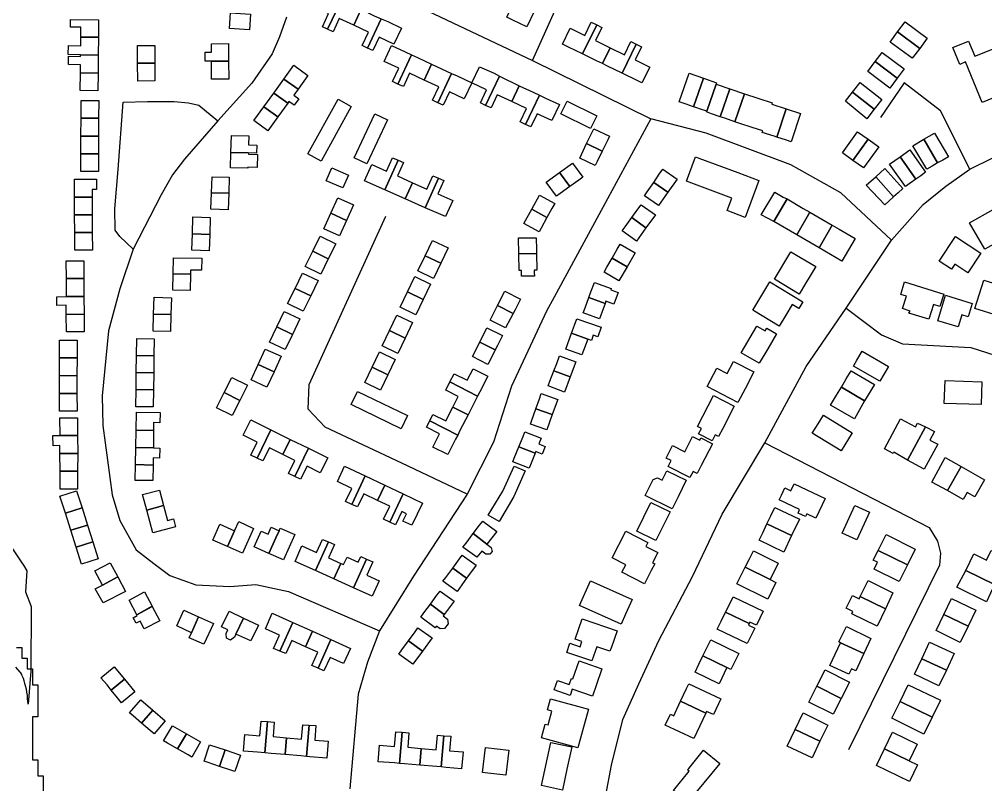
# Model space of a CAD drawing. Header units: metres. Extents: x 553506 to 563855, y 142925 to 150243.
# Drawn here: x 560025.1 to 560386.2, y 148080.7 to 148366.8 of the extents above; entities that cross this region are included whole.
import ezdxf

# ---------------------------------------------------------------- set-up
doc = ezdxf.new("R2010")
doc.units = ezdxf.units.M
for name, color, linetype in [('C-ANCIENT_WOODLAND', 94, 'Continuous'), ('C-BUILDINGS', 8, 'Continuous'), ('C-FLOOD_ZONE_3', 150, 'Continuous'), ('C-ROADS', 33, 'Continuous')]:
    doc.layers.add(name, color=color, linetype=linetype)

msp = doc.modelspace()

# ---------------------------------------------------------------- linework, layer by layer
at = {"layer": 'C-ANCIENT_WOODLAND'}
msp.add_lwpolyline([(560021.8076, 148169.9646), (560026.0044, 148163.5665), (560026.6063, 148162.7167), (560027.9007, 148160.6673), (560027.406, 148152.7696), (560029.5085, 148147.2711), (560029.4293, 148123.0633), (560028.3542, 148110.7716), (560028.3047, 148111.8213), (560028.2058, 148112.921), (560028.1563, 148113.9707), (560027.9585, 148115.2203), (560027.7523, 148116.42), (560027.406, 148117.6196), (560027.2081, 148118.5693), (560026.9526, 148119.5191), (560026.6063, 148120.4188), (560026.2023, 148121.4185), (560026.0044, 148121.8684), (560025.6086, 148122.4682), (560025.353, 148122.7182), (560023.8029, 148124.6176)], dxfattribs=at)
at = {"layer": 'C-BUILDINGS'}
for points in [[(560207.2366, 148367.6198), (560212.5103, 148378.5137), (560214.4764, 148377.5622), (560212.0925, 148372.6351), (560217.5789, 148369.9904), (560214.6957, 148364.0349), (560209.5292, 148366.5116), (560207.2366, 148367.6198)], [(560145.4666, 148374.1185), (560140.3066, 148363.1615), (560138.3346, 148364.0794), (560140.6686, 148369.0383), (560135.1491, 148371.6264), (560137.9751, 148377.6246), (560143.2732, 148375.1854), (560145.4666, 148374.1185)], [(560144.6696, 148367.1708), (560142.3356, 148362.2119), (560140.3066, 148363.1615), (560145.4666, 148374.1185), (560147.4607, 148373.1679), (560152.8827, 148370.5656), (560150.0753, 148364.6459), (560144.6696, 148367.1708)], [(560160.3743, 148367.0595), (560155.2143, 148356.1025), (560153.2419, 148357.0316), (560155.569, 148361.9902), (560150.0753, 148364.6459), (560152.8827, 148370.5656), (560157.7395, 148368.1572), (560160.3743, 148367.0595)], [(560103.6266, 148363.3756), (560104.0312, 148369.2315), (560111.4784, 148368.718), (560111.0734, 148362.8732), (560103.6266, 148363.3756)], [(560159.5773, 148360.1118), (560157.2433, 148355.1529), (560155.2143, 148356.1025), (560160.3743, 148367.0595), (560162.7779, 148365.977), (560167.9154, 148363.5328), (560165.0895, 148357.5346), (560159.5773, 148360.1118)], [(560044.2315, 148363.8837), (560044.2668, 148366.7897), (560054.736, 148366.6597), (560054.6538, 148360.1016), (560048.0729, 148360.1858), (560048.1198, 148363.8379), (560044.2315, 148363.8837)], [(560236.4318, 148360.8399), (560238.83, 148365.7563), (560240.8457, 148364.7841), (560235.5368, 148353.9002), (560230.3549, 148356.4208), (560228.041, 148357.5396), (560230.952, 148363.4959), (560236.4318, 148360.8399)], [(560235.5368, 148353.9002), (560240.8457, 148364.7841), (560242.8122, 148363.8215), (560240.3867, 148358.882), (560245.8815, 148356.193), (560242.969, 148350.2811), (560240.7609, 148351.3697), (560235.5368, 148353.9002)], [(560364.3833, 148359.7253), (560361.5716, 148355.9646), (560353.3195, 148362.1067), (560356.1312, 148365.8674), (560364.3833, 148359.7253)], [(560043.4453, 148357.0365), (560048.0263, 148356.9678), (560048.0729, 148360.1858), (560054.6538, 148360.1016), (560054.574, 148353.4656), (560048.0137, 148353.5616), (560043.3907, 148353.629), (560043.4453, 148357.0365)], [(560361.5716, 148355.9646), (560358.7788, 148352.2713), (560350.5497, 148358.3473), (560353.3195, 148362.1067), (560361.5716, 148355.9646)], [(560382.1817, 148353.0133), (560390.6025, 148356.4706), (560391.2227, 148354.9651), (560410.4728, 148362.8789), (560414.3452, 148353.4948), (560415.2081, 148353.8445), (560418.2331, 148346.5264), (560416.8872, 148345.9724), (560417.394, 148344.7416), (560401.3396, 148338.1409), (560400.2809, 148340.7011), (560394.5111, 148338.3171), (560394.0343, 148339.482), (560384.951, 148335.748), (560378.6971, 148350.8788), (560376.5438, 148349.9879), (560373.9577, 148356.2401), (560379.8452, 148358.6611), (560382.1817, 148353.0133)], [(560075.7156, 148350.4962), (560069.3198, 148350.4749), (560069.3028, 148357.0745), (560075.706, 148357.0849), (560075.7156, 148350.4962)], [(560103.2952, 148351.1334), (560096.899, 148351.1232), (560094.5639, 148351.1283), (560094.5619, 148354.5563), (560096.8687, 148354.5614), (560096.868, 148357.7223), (560103.2922, 148357.7334), (560103.2952, 148351.1334)], [(560171.6923, 148353.6113), (560166.5676, 148342.6442), (560164.5959, 148343.5511), (560166.9086, 148348.5204), (560161.3831, 148351.0749), (560164.1745, 148357.0609), (560169.2461, 148354.7148), (560171.6923, 148353.6113)], [(560251.2271, 148353.5773), (560253.6459, 148358.5055), (560255.6623, 148357.5111), (560250.3381, 148346.6712), (560244.8573, 148349.3606), (560242.969, 148350.2811), (560245.8815, 148356.193), (560251.2271, 148353.5773)], [(560250.3381, 148346.6712), (560255.6623, 148357.5111), (560257.6141, 148356.5703), (560255.209, 148351.6537), (560260.6891, 148348.9865), (560257.778, 148343.0301), (560256.2358, 148343.839), (560250.3381, 148346.6712)], [(560043.4223, 148349.9237), (560043.4649, 148353.0415), (560048.0041, 148352.9715), (560048.0137, 148353.5616), (560054.574, 148353.4656), (560054.5182, 148346.7302), (560047.9509, 148346.826), (560047.996, 148349.8659), (560043.4223, 148349.9237)], [(560170.9299, 148346.6758), (560168.6035, 148341.6949), (560166.5676, 148342.6442), (560171.6923, 148353.6113), (560173.849, 148352.599), (560179.1276, 148350.1147), (560176.322, 148344.1394), (560170.9299, 148346.6758)], [(560355.7363, 148348.2919), (560353.1586, 148344.8724), (560344.9763, 148351.0166), (560347.554, 148354.4361), (560355.7363, 148348.2919)], [(560075.7713, 148343.7754), (560069.3751, 148343.7652), (560069.3198, 148350.4749), (560075.7156, 148350.4962), (560075.7713, 148343.7754)], [(560103.3509, 148344.4126), (560096.9547, 148344.4024), (560096.899, 148351.1232), (560103.2952, 148351.1334), (560103.3509, 148344.4126)], [(560132.9683, 148345.8369), (560129.2905, 148340.7026), (560123.9636, 148344.5099), (560127.6418, 148349.6331), (560132.9683, 148345.8369)], [(560186.6196, 148346.5976), (560181.5085, 148335.642), (560179.5222, 148336.5706), (560181.8625, 148341.552), (560176.322, 148344.1394), (560179.1276, 148350.1147), (560184.7886, 148347.4754), (560186.6196, 148346.5976)], [(560204.5405, 148345.5873), (560199.3519, 148334.6516), (560197.3795, 148335.5806), (560199.7278, 148340.5288), (560194.2219, 148343.1284), (560197.0621, 148349.1159), (560202.4801, 148346.6471), (560204.5405, 148345.5873)], [(560353.1586, 148344.8724), (560350.3399, 148341.1114), (560342.1827, 148347.3455), (560344.9763, 148351.0166), (560353.1586, 148344.8724)], [(560054.5182, 148346.7302), (560054.4178, 148340.0825), (560047.8792, 148340.1569), (560047.9509, 148346.826), (560054.5182, 148346.7302)], [(560185.8569, 148339.6732), (560183.5372, 148334.7036), (560181.5085, 148335.642), (560186.6196, 148346.5976), (560188.6552, 148345.6594), (560194.1741, 148343.0935), (560191.3757, 148337.1073), (560185.8569, 148339.6732)], [(560203.7223, 148338.65), (560201.3739, 148333.7018), (560199.3519, 148334.6516), (560204.5405, 148345.5873), (560211.943, 148342.0229), (560209.1214, 148336.1139), (560203.7223, 148338.65)], [(560274.2802, 148335.0641), (560271.6656, 148335.9619), (560275.3793, 148346.6625), (560280.7925, 148344.7946), (560277.0788, 148334.0941), (560274.2802, 148335.0641)], [(560129.2905, 148340.7026), (560127.6973, 148338.4381), (560129.5708, 148337.0941), (560127.8491, 148334.692), (560125.8471, 148336.121), (560125.4185, 148335.5177), (560120.1706, 148339.2607), (560123.9636, 148344.5099), (560129.2905, 148340.7026)], [(560219.4284, 148338.4945), (560214.2399, 148327.5587), (560212.2674, 148328.4878), (560214.6088, 148333.4358), (560209.1214, 148336.1139), (560211.943, 148342.0229), (560217.0876, 148339.579), (560219.4284, 148338.4945)], [(560278.273, 148333.6861), (560277.0788, 148334.0941), (560280.7925, 148344.7946), (560285.6851, 148343.033), (560285.538, 148342.5943), (560282.0025, 148332.4558), (560279.6006, 148333.2601), (560278.273, 148333.6861)], [(560283.7435, 148331.553), (560281.9061, 148332.1857), (560282.0025, 148332.4558), (560285.538, 148342.5943), (560290.5703, 148340.837), (560286.9887, 148330.3854), (560283.7435, 148331.553)], [(560347.4443, 148336.9029), (560344.5869, 148333.2632), (560336.4968, 148339.5884), (560339.3476, 148343.2168), (560347.4443, 148336.9029)], [(560125.4185, 148335.5177), (560121.6799, 148330.3147), (560116.4239, 148334.0909), (560120.1706, 148339.2607), (560125.4185, 148335.5177)], [(560218.6105, 148331.5461), (560216.2622, 148326.5979), (560214.2399, 148327.5587), (560219.4284, 148338.4945), (560221.7506, 148337.3315), (560226.9563, 148334.9452), (560224.1161, 148328.9576), (560218.6105, 148331.5461)], [(560288.7122, 148329.816), (560286.9887, 148330.3854), (560290.5703, 148340.837), (560296.0324, 148338.9707), (560292.4508, 148328.5191), (560288.7122, 148329.816)], [(560311.6513, 148333.3257), (560308.2136, 148322.745), (560307.188, 148323.1248), (560302.7262, 148324.5214), (560302.9181, 148325.0951), (560298.8935, 148326.3718), (560297.459, 148326.8613), (560295.8214, 148327.3667), (560292.4508, 148328.5191), (560296.0324, 148338.9707), (560301.1032, 148337.326), (560306.4141, 148335.5996), (560306.2419, 148335.0712), (560311.6513, 148333.3257)], [(560344.5869, 148333.2632), (560341.8258, 148329.671), (560333.786, 148336.1759), (560336.4968, 148339.5884), (560344.5869, 148333.2632)], [(560048.1931, 148329.8603), (560048.2296, 148336.5395), (560054.7742, 148336.4986), (560054.744, 148329.8419), (560048.1931, 148329.8603)], [(560137.8398, 148313.812), (560132.8962, 148316.5405), (560144.2213, 148336.9388), (560149.1576, 148334.2212), (560137.8398, 148313.812)], [(560238.5821, 148325.9809), (560227.4075, 148331.4644), (560229.7875, 148336.2912), (560240.9621, 148330.8077), (560238.5821, 148325.9809)], [(560121.6799, 148330.3147), (560117.9535, 148325.1678), (560112.6972, 148328.955), (560116.4239, 148334.0909), (560121.6799, 148330.3147)], [(560154.9842, 148312.8218), (560150.2384, 148315.0334), (560157.9669, 148331.502), (560162.7054, 148329.3013), (560154.9842, 148312.8218)], [(560313.5731, 148321.0313), (560311.757, 148321.6536), (560308.2136, 148322.745), (560311.6513, 148333.3257), (560317.0517, 148331.6467), (560313.5731, 148321.0313)], [(560048.1349, 148323.2028), (560048.1931, 148329.8603), (560054.744, 148329.8419), (560054.6792, 148323.173), (560048.1349, 148323.2028)], [(560245.5864, 148323.0831), (560244.9695, 148321.795), (560242.9335, 148317.5911), (560237.0997, 148320.3919), (560239.7596, 148325.8841), (560245.5864, 148323.0831)], [(560342.3248, 148321.9735), (560336.6283, 148314.1048), (560332.7374, 148316.9216), (560338.342, 148324.8209), (560342.3248, 148321.9735)], [(560372.302, 148315.4636), (560370.1458, 148314.2165), (560368.2645, 148313.1226), (560363.1017, 148321.9656), (560367.1389, 148324.3177), (560372.302, 148315.4636)], [(560048.0981, 148316.5347), (560048.1349, 148323.2028), (560054.6792, 148323.173), (560054.6494, 148316.5052), (560048.0981, 148316.5347)], [(560113.8558, 148319.82), (560113.7752, 148316.8013), (560110.6478, 148316.8819), (560104.1688, 148317.0583), (560104.341, 148323.4189), (560110.8692, 148323.2329), (560110.7773, 148319.9021), (560113.8558, 148319.82)], [(560242.9335, 148317.5911), (560241.0146, 148313.6691), (560240.3194, 148312.2005), (560234.5075, 148314.9686), (560237.0997, 148320.3919), (560242.9335, 148317.5911)], [(560340.5619, 148311.267), (560336.6283, 148314.1048), (560342.3248, 148321.9735), (560346.258, 148319.1468), (560340.5619, 148311.267)], [(560368.2645, 148313.1226), (560366.1764, 148311.9333), (560364.2256, 148310.8261), (560359.0314, 148319.5568), (560363.1017, 148321.9656), (560368.2645, 148313.1226)], [(560048.0794, 148309.9563), (560048.0981, 148316.5347), (560054.6494, 148316.5052), (560054.6303, 148309.9379), (560048.0794, 148309.9563)], [(560114.0852, 148316.2767), (560113.9556, 148311.4645), (560110.4923, 148311.5569), (560110.4848, 148311.1226), (560104.0132, 148311.2881), (560104.1688, 148317.0583), (560110.6478, 148316.8819), (560110.7689, 148316.3625), (560114.0852, 148316.2767)], [(560363.7519, 148309.6538), (560361.9327, 148308.3616), (560360.1746, 148307.1269), (560354.2589, 148315.4566), (560357.8362, 148317.9836), (560363.7519, 148309.6538)], [(560162.3684, 148310.0693), (560164.5894, 148315.0691), (560166.6379, 148314.1647), (560161.7328, 148303.1043), (560154.113, 148306.4617), (560156.7972, 148312.5222), (560162.3684, 148310.0693)], [(560166.6379, 148314.1647), (560168.6365, 148313.2921), (560166.416, 148308.2811), (560171.9691, 148305.7386), (560169.2961, 148299.7675), (560161.7328, 148303.1043), (560166.6379, 148314.1647)], [(560230.7721, 148304.2897), (560226.9882, 148309.5029), (560231.863, 148313.0163), (560235.6542, 148307.7922), (560234.1434, 148306.6988), (560230.7721, 148304.2897)], [(560293.5898, 148309.5001), (560301.4975, 148306.5526), (560296.3274, 148292.7903), (560289.6079, 148295.2963), (560291.3573, 148299.9476), (560274.3958, 148306.2743), (560277.8162, 148315.3964), (560278.9912, 148314.9322), (560293.5898, 148309.5001)], [(560360.1746, 148307.1269), (560357.9932, 148305.5673), (560356.2767, 148304.3451), (560350.229, 148312.6485), (560354.2589, 148315.4566), (560360.1746, 148307.1269)], [(560145.9827, 148303.7706), (560139.7738, 148306.4931), (560141.8697, 148311.2442), (560148.0789, 148308.5106), (560145.9827, 148303.7706)], [(560225.8225, 148300.7072), (560222.0316, 148305.9202), (560226.9882, 148309.5029), (560230.7721, 148304.2897), (560227.2513, 148301.7424), (560225.8225, 148300.7072)], [(560262.1678, 148305.8593), (560264.2455, 148308.9515), (560265.5504, 148310.8175), (560270.8956, 148307.1), (560267.4557, 148302.1845), (560262.1678, 148305.8593)], [(560355.245, 148303.5783), (560353.4697, 148301.998), (560351.8104, 148300.5105), (560345.1253, 148307.9592), (560348.5669, 148311.0272), (560355.245, 148303.5783)], [(560053.9646, 148303.2614), (560052.322, 148303.2547), (560052.3132, 148300.394), (560045.7354, 148300.3783), (560045.6944, 148307.0772), (560053.9425, 148307.1117), (560053.9646, 148303.2614)], [(560103.5357, 148307.7672), (560103.3793, 148301.7967), (560096.8996, 148301.9953), (560097.1192, 148307.9567), (560103.5357, 148307.7672)], [(560177.4335, 148303.3492), (560179.6544, 148308.349), (560181.7026, 148307.4557), (560176.7909, 148296.384), (560169.2961, 148299.7675), (560171.9691, 148305.7386), (560177.4335, 148303.3492)], [(560181.7026, 148307.4557), (560183.6946, 148306.5718), (560181.4741, 148301.5608), (560187.0454, 148299.1079), (560184.3542, 148293.0472), (560176.7909, 148296.384), (560181.7026, 148307.4557)], [(560258.6678, 148300.8528), (560259.685, 148302.3092), (560262.1678, 148305.8593), (560267.4557, 148302.1845), (560263.9557, 148297.178), (560258.6678, 148300.8528)], [(560351.8104, 148300.5105), (560350.0292, 148298.8966), (560348.5065, 148297.5135), (560341.5657, 148304.8652), (560345.1253, 148307.9592), (560351.8104, 148300.5105)], [(560103.3793, 148301.7967), (560103.1865, 148295.6469), (560096.7198, 148295.8794), (560096.8996, 148301.9953), (560103.3793, 148301.7967)], [(560311.9746, 148299.6785), (560307.0312, 148291.1989), (560302.3447, 148293.7461), (560307.4278, 148302.2301), (560310.5214, 148300.3232), (560311.9746, 148299.6785)], [(560045.768, 148293.7235), (560045.7354, 148300.3783), (560052.3132, 148300.394), (560052.3312, 148293.7611), (560045.768, 148293.7235)], [(560150.032, 148297.4415), (560147.382, 148291.6269), (560141.4819, 148294.3145), (560144.0979, 148300.0946), (560150.032, 148297.4415)], [(560222.2824, 148292.7278), (560216.5792, 148295.8221), (560219.442, 148301.0869), (560225.1661, 148297.9933), (560224.1349, 148296.0912), (560222.2824, 148292.7278)], [(560320.5539, 148294.7041), (560315.6031, 148286.2354), (560307.0312, 148291.1989), (560311.9746, 148299.6785), (560318.0406, 148296.1616), (560320.5539, 148294.7041)], [(560219.3596, 148287.3721), (560213.6491, 148290.4773), (560216.5792, 148295.8221), (560222.2824, 148292.7278), (560220.0869, 148288.7082), (560219.3596, 148287.3721)], [(560253.9873, 148292.682), (560256.2598, 148295.8026), (560257.5131, 148297.5335), (560262.7908, 148293.7359), (560259.2584, 148288.8731), (560253.9873, 148292.682)], [(560394.5855, 148285.7968), (560385.8404, 148280.8602), (560380.2182, 148290.7573), (560388.9634, 148295.6939), (560394.5855, 148285.7968)], [(560045.8146, 148287.0692), (560045.768, 148293.7235), (560052.3312, 148293.7611), (560052.3775, 148287.118), (560045.8146, 148287.0692)], [(560089.7592, 148286.6137), (560089.9391, 148292.9522), (560096.4254, 148292.7649), (560096.2385, 148286.4261), (560089.7592, 148286.6137)], [(560147.382, 148291.6269), (560144.7447, 148285.8572), (560138.8375, 148288.5446), (560141.4819, 148294.3145), (560147.382, 148291.6269)], [(560250.4014, 148287.7397), (560251.5342, 148289.2999), (560253.9873, 148292.682), (560259.2584, 148288.8731), (560255.6795, 148283.931), (560250.4014, 148287.7397)], [(560328.9055, 148289.8562), (560323.9547, 148281.3875), (560315.6031, 148286.2354), (560320.5539, 148294.7041), (560325.0396, 148292.095), (560328.9055, 148289.8562)], [(560337.4645, 148284.8589), (560332.4785, 148276.4002), (560323.9547, 148281.3875), (560328.9055, 148289.8562), (560331.4188, 148288.3987), (560337.4645, 148284.8589)], [(560045.8654, 148280.5041), (560045.8146, 148287.0692), (560052.3775, 148287.118), (560052.4213, 148280.5526), (560045.8654, 148280.5041)], [(560089.5308, 148280.485), (560089.7592, 148286.6137), (560096.2385, 148286.4261), (560096.0332, 148280.2314), (560089.5308, 148280.485)], [(560143.3954, 148282.9436), (560140.5538, 148277.2232), (560134.7451, 148280.114), (560137.5665, 148285.8115), (560143.3954, 148282.9436)], [(560185.3749, 148281.3925), (560182.6041, 148275.6409), (560176.763, 148278.4527), (560179.4995, 148284.1809), (560185.3749, 148281.3925)], [(560218.3274, 148279.2262), (560211.7872, 148279.1223), (560211.6924, 148285.0739), (560218.2253, 148285.1887), (560218.3162, 148280.7061), (560218.3274, 148279.2262)], [(560384.4195, 148279.3466), (560379.5843, 148272.1058), (560374.7299, 148275.3266), (560373.441, 148273.3942), (560368.8576, 148276.4454), (560374.9887, 148285.6188), (560384.4195, 148279.3466)], [(560246.6706, 148277.584), (560248.5654, 148280.9376), (560249.6469, 148282.7967), (560255.2781, 148279.5444), (560252.2593, 148274.3526), (560246.6706, 148277.584)], [(560093.1897, 148272.9973), (560089.0412, 148273.0906), (560089.0192, 148271.554), (560082.5346, 148271.6857), (560082.6753, 148277.7114), (560093.2878, 148277.4746), (560093.1897, 148272.9973)], [(560140.5538, 148277.2232), (560137.7107, 148271.5473), (560131.909, 148274.4383), (560134.7451, 148280.114), (560140.5538, 148277.2232)], [(560182.6041, 148275.6409), (560179.8393, 148269.9228), (560173.9982, 148272.7346), (560176.763, 148278.4527), (560182.6041, 148275.6409)], [(560217.5335, 148273.0799), (560217.5046, 148272.2108), (560217.562, 148270.8214), (560212.7542, 148270.7604), (560212.7298, 148272.8855), (560211.8631, 148272.8807), (560211.7872, 148279.1223), (560218.3274, 148279.2262), (560218.4347, 148273.0969), (560217.5335, 148273.0799)], [(560243.5984, 148272.3127), (560244.653, 148274.1375), (560246.6706, 148277.584), (560252.2593, 148274.3526), (560249.1874, 148269.0702), (560243.5984, 148272.3127)], [(560318.877, 148268.0287), (560316.5174, 148264.1152), (560307.2412, 148269.6911), (560313.4229, 148279.9345), (560322.6991, 148274.3586), (560318.877, 148268.0287)], [(560049.1913, 148276.5231), (560049.2285, 148269.9464), (560042.6935, 148269.8985), (560042.656, 148276.4863), (560049.1913, 148276.5231)], [(560049.2285, 148269.9464), (560049.2569, 148263.2025), (560042.7356, 148263.1662), (560042.6935, 148269.8985), (560049.2285, 148269.9464)], [(560082.4036, 148265.5713), (560082.5346, 148271.6857), (560089.0192, 148271.554), (560088.8952, 148265.4397), (560082.4036, 148265.5713)], [(560136.7792, 148269.1364), (560133.9731, 148263.3949), (560128.1516, 148266.2518), (560130.9307, 148271.9591), (560136.7792, 148269.1364)], [(560178.793, 148267.8312), (560176.0223, 148262.0796), (560170.1811, 148264.8913), (560172.9176, 148270.6196), (560178.793, 148267.8312)], [(560133.9731, 148263.3949), (560131.1727, 148257.698), (560125.3511, 148260.555), (560128.1516, 148266.2518), (560133.9731, 148263.3949)], [(560248.8684, 148264.7306), (560247.2856, 148260.3405), (560244.2883, 148261.4045), (560244.0116, 148260.639), (560237.96, 148262.7986), (560238.7192, 148264.9036), (560240.0123, 148268.4945), (560246.2832, 148266.2527), (560246.09, 148265.7235), (560248.8684, 148264.7306)], [(560317.928, 148261.2543), (560316.4126, 148258.7361), (560313.9476, 148260.2174), (560311.515, 148256.1791), (560309.0554, 148252.1067), (560299.1881, 148258.0315), (560305.5889, 148268.649), (560317.928, 148261.2543)], [(560369.1378, 148259.4141), (560366.6603, 148260.1714), (560364.9514, 148254.6755), (560357.4897, 148256.9913), (560357.9826, 148257.7746), (560355.1238, 148258.6537), (560356.5728, 148263.2956), (560354.4763, 148263.9425), (560355.9308, 148268.6291), (560370.5927, 148264.0896), (560369.1378, 148259.4141)], [(560390.9606, 148255.9218), (560382.1985, 148258.6867), (560385.5656, 148269.2875), (560394.3277, 148266.5226), (560390.9606, 148255.9218)], [(560039.1614, 148259.8605), (560039.1227, 148263.1204), (560042.7356, 148263.1662), (560049.2569, 148263.2025), (560049.3018, 148256.6038), (560042.6491, 148256.5189), (560042.6066, 148259.9011), (560039.1614, 148259.8605)], [(560075.2733, 148256.5897), (560075.4323, 148262.9276), (560081.9179, 148262.7625), (560081.752, 148256.4243), (560075.2733, 148256.5897)], [(560176.0223, 148262.0796), (560173.2575, 148256.3615), (560167.4163, 148259.1733), (560170.1811, 148264.8913), (560176.0223, 148262.0796)], [(560209.5948, 148256.8495), (560203.7987, 148259.7851), (560206.526, 148265.1347), (560212.3222, 148262.1991), (560210.3916, 148258.1988), (560209.5948, 148256.8495)], [(560235.8248, 148257.0668), (560236.5139, 148258.9582), (560237.96, 148262.7986), (560244.0116, 148260.639), (560241.9131, 148254.8527), (560235.8248, 148257.0668)], [(560379.6809, 148255.5807), (560377.2461, 148256.3171), (560375.8897, 148251.845), (560368.2747, 148254.1449), (560371.1653, 148263.6623), (560381.2151, 148260.626), (560379.6809, 148255.5807)], [(560206.7997, 148251.431), (560201.0036, 148254.3666), (560203.7987, 148259.7851), (560209.5948, 148256.8495), (560208.6174, 148255.0159), (560206.7997, 148251.431)], [(560049.3018, 148256.6038), (560049.3061, 148249.9593), (560042.7565, 148249.9333), (560042.6491, 148256.5189), (560049.3018, 148256.6038)], [(560075.1227, 148250.2075), (560075.2733, 148256.5897), (560081.752, 148256.4243), (560081.6213, 148250.0762), (560075.1227, 148250.2075)], [(560129.9767, 148254.8003), (560127.1849, 148249.0481), (560121.3504, 148251.8713), (560124.1083, 148257.589), (560129.9767, 148254.8003)], [(560172.014, 148253.4178), (560169.2433, 148247.6662), (560163.4021, 148250.478), (560166.1386, 148256.2063), (560172.014, 148253.4178)], [(560127.1849, 148249.0481), (560124.4058, 148243.3408), (560118.5712, 148246.1639), (560121.3504, 148251.8713), (560127.1849, 148249.0481)], [(560202.9711, 148243.2868), (560197.1488, 148246.1659), (560199.8122, 148251.5469), (560205.6416, 148248.668), (560203.8239, 148244.8605), (560202.9711, 148243.2868)], [(560241.3202, 148248.0894), (560239.525, 148248.7123), (560238.8573, 148246.8105), (560237.5091, 148247.2248), (560231.4698, 148249.4404), (560232.5854, 148252.447), (560233.432, 148254.8886), (560242.5847, 148251.7016), (560241.3202, 148248.0894)], [(560304.4354, 148251.406), (560308.088, 148249.2828), (560304.789, 148243.6594), (560301.6096, 148238.24), (560294.8948, 148242.1596), (560300.7493, 148252.1368), (560303.8111, 148250.3514), (560304.4354, 148251.406)], [(560169.2433, 148247.6662), (560166.4854, 148241.9484), (560160.6442, 148244.7602), (560163.4021, 148250.478), (560169.2433, 148247.6662)], [(560229.2972, 148243.5628), (560231.4698, 148249.4404), (560237.5091, 148247.2248), (560235.3366, 148241.3471), (560229.2972, 148243.5628)], [(560040.1149, 148240.2569), (560040.1165, 148246.9349), (560046.6602, 148246.9274), (560046.6649, 148240.2718), (560040.1149, 148240.2569)], [(560068.9047, 148241.1097), (560068.9869, 148247.4452), (560075.4771, 148247.3581), (560075.388, 148241.0224), (560068.9047, 148241.1097)], [(560200.2329, 148237.8367), (560194.4106, 148240.7159), (560197.1488, 148246.1659), (560202.9711, 148243.2868), (560202.0097, 148241.387), (560200.2329, 148237.8367)], [(560068.817, 148234.7294), (560068.9047, 148241.1097), (560075.388, 148241.0224), (560075.3072, 148234.6424), (560068.817, 148234.7294)], [(560122.9372, 148240.8909), (560120.2871, 148235.0763), (560114.3866, 148237.775), (560117.0097, 148243.5554), (560122.9372, 148240.8909)], [(560165.5976, 148239.7058), (560162.8272, 148233.9431), (560156.986, 148236.7549), (560159.7225, 148242.4832), (560165.5976, 148239.7058)], [(560224.8806, 148235.4448), (560225.9068, 148238.1814), (560226.9777, 148241.0529), (560233.0317, 148238.8155), (560230.942, 148233.1964), (560224.8806, 148235.4448)], [(560340.043, 148242.8011), (560349.8833, 148237.0758), (560346.6182, 148231.4868), (560336.771, 148237.2118), (560338.0188, 148239.3432), (560340.043, 148242.8011)], [(560040.0916, 148233.6004), (560040.1149, 148240.2569), (560046.6649, 148240.2718), (560046.635, 148233.604), (560040.0916, 148233.6004)], [(560120.2871, 148235.0763), (560117.6354, 148229.3173), (560111.7352, 148232.0049), (560114.3866, 148237.775), (560120.2871, 148235.0763)], [(560299.5717, 148234.9932), (560296.3068, 148228.7252), (560293.6421, 148223.6113), (560282.1377, 148229.574), (560285.7327, 148236.4644), (560289.6622, 148234.4279), (560292.0038, 148238.9196), (560299.5717, 148234.9932)], [(560040.09, 148226.9224), (560040.0916, 148233.6004), (560046.635, 148233.604), (560046.64, 148226.9373), (560040.09, 148226.9224)], [(560068.7352, 148228.3828), (560068.817, 148234.7294), (560075.3072, 148234.6424), (560075.2181, 148228.3066), (560068.7352, 148228.3828)], [(560162.8272, 148233.9431), (560160.0693, 148228.2253), (560154.2281, 148231.0371), (560156.986, 148236.7549), (560162.8272, 148233.9431)], [(560192.4986, 148231.8635), (560194.6443, 148236.1376), (560200.1478, 148233.3932), (560197.1899, 148227.5912), (560196.3658, 148225.9962), (560185.9949, 148231.26), (560187.5491, 148234.3247), (560192.4986, 148231.8635)], [(560222.7095, 148229.7452), (560223.3807, 148231.5358), (560224.8806, 148235.4448), (560230.942, 148233.1964), (560228.8065, 148227.4757), (560222.7095, 148229.7452)], [(560335.9385, 148235.4384), (560344.6363, 148230.2562), (560340.9821, 148224.1431), (560332.2774, 148229.325), (560334.1378, 148232.4327), (560335.9385, 148235.4384)], [(560110.37, 148230.048), (560107.4927, 148224.3487), (560101.6969, 148227.2733), (560104.547, 148232.9494), (560110.37, 148230.048)], [(560184.4336, 148228.195), (560185.9949, 148231.26), (560196.3658, 148225.9962), (560192.7888, 148218.9729), (560187.1061, 148221.8564), (560189.1219, 148225.8147), (560184.4336, 148228.195)], [(560384.5228, 148222.7647), (560370.7426, 148223.247), (560371.0493, 148231.7822), (560384.8295, 148231.2999), (560384.5228, 148222.7647)], [(560040.1059, 148220.3562), (560040.09, 148226.9224), (560046.64, 148226.9373), (560046.6559, 148220.3711), (560040.1059, 148220.3562)], [(560068.6614, 148222.003), (560068.7352, 148228.3828), (560075.2181, 148228.3066), (560075.1573, 148221.9606), (560068.6614, 148222.003)], [(560107.4927, 148224.3487), (560104.6213, 148218.6831), (560098.8325, 148221.6079), (560101.6969, 148227.2733), (560107.4927, 148224.3487)], [(560167.8052, 148213.7527), (560149.0748, 148222.7738), (560151.4722, 148227.7235), (560170.2029, 148218.6913), (560167.8052, 148213.7527)], [(560218.1517, 148221.2221), (560219.4473, 148224.9577), (560220.1492, 148226.8828), (560226.2777, 148224.7256), (560224.2661, 148219.0645), (560218.1517, 148221.2221)], [(560287.9821, 148213.8962), (560286.4129, 148210.8643), (560285.1625, 148211.5042), (560284.0156, 148209.2758), (560278.9498, 148211.878), (560279.9912, 148213.9027), (560278.5418, 148214.6477), (560284.5144, 148226.2202), (560292.2799, 148222.2331), (560287.9821, 148213.8962)], [(560332.2774, 148229.325), (560340.9821, 148224.1431), (560337.1344, 148217.5119), (560328.2369, 148222.5988), (560330.483, 148226.3418), (560332.2774, 148229.325)], [(560077.6356, 148216.0165), (560075.2997, 148216.0439), (560075.2316, 148213.07), (560068.7951, 148213.2256), (560068.8669, 148219.8947), (560077.6784, 148219.8021), (560077.6356, 148216.0165)], [(560184.4842, 148216.7104), (560187.1061, 148221.8564), (560192.7888, 148218.9729), (560189.7202, 148213.1341), (560188.9421, 148211.4069), (560178.4441, 148216.7112), (560179.6825, 148219.1428), (560184.4842, 148216.7104)], [(560216.1006, 148215.4818), (560216.6216, 148216.9338), (560218.1517, 148221.2221), (560224.2661, 148219.0645), (560222.2155, 148213.313), (560216.1006, 148215.4818)], [(560046.8683, 148217.8178), (560046.8901, 148211.2852), (560040.3195, 148211.2585), (560040.2977, 148217.7911), (560046.8683, 148217.8178)], [(560114.0325, 148208.7703), (560108.8013, 148211.3007), (560111.6074, 148217.0422), (560119.1337, 148213.3257), (560113.961, 148202.769), (560111.6467, 148203.8989), (560114.0325, 148208.7703)], [(560177.2395, 148214.3141), (560178.4441, 148216.7112), (560188.9421, 148211.4069), (560188.0883, 148209.8666), (560185.2198, 148204.1119), (560179.6513, 148206.9211), (560182.1477, 148211.8294), (560177.2395, 148214.3141)], [(560325.592, 148218.8655), (560336.3128, 148212.2551), (560332.1595, 148205.5587), (560321.4321, 148212.1578), (560323.5688, 148215.5969), (560325.592, 148218.8655)], [(560351.935, 148204.9518), (560351.6639, 148204.4537), (560348.3646, 148206.2316), (560354.4256, 148217.4285), (560360.0215, 148214.42), (560360.7882, 148215.8352), (560363.7538, 148214.4475), (560356.9979, 148201.9935), (560351.935, 148204.9518)], [(560068.6672, 148206.7885), (560068.7951, 148213.2256), (560075.2316, 148213.07), (560075.1952, 148206.6135), (560068.6672, 148206.7885)], [(560116.0961, 148201.7782), (560113.961, 148202.769), (560119.1337, 148213.3257), (560126.3401, 148209.7773), (560123.5529, 148204.1031), (560118.5584, 148206.6631), (560116.0961, 148201.7782)], [(560220.3576, 148207.6567), (560221.6031, 148207.1724), (560220.4554, 148204.2984), (560219.2095, 148204.7938), (560218.1194, 148205.2273), (560217.8797, 148204.6188), (560211.8134, 148207.0228), (560213.3375, 148210.8323), (560214.0373, 148212.6016), (560220.0613, 148210.2073), (560219.2248, 148208.111), (560220.3576, 148207.6567)], [(560365.3334, 148209.5329), (560368.2986, 148207.9337), (560363.2415, 148198.6157), (560356.9979, 148201.9935), (560363.7538, 148214.4475), (560367.0391, 148212.6691), (560365.3334, 148209.5329)], [(560037.6845, 148207.4256), (560037.6771, 148211.254), (560040.3195, 148211.2585), (560046.8901, 148211.2852), (560046.9123, 148204.5188), (560040.2714, 148204.5011), (560040.2707, 148207.4394), (560037.6845, 148207.4256)], [(560128.1032, 148201.8855), (560123.5529, 148204.1031), (560126.3401, 148209.7773), (560133.1974, 148206.4407), (560128.0247, 148195.8839), (560125.7104, 148197.0138), (560128.1032, 148201.8855)], [(560279.8086, 148210.3466), (560284.1132, 148208.1659), (560279.9564, 148200.0114), (560278.4284, 148197.0031), (560276.8655, 148197.8002), (560275.7193, 148195.5496), (560267.5221, 148199.7012), (560268.6288, 148201.8727), (560266.839, 148202.7741), (560269.2236, 148207.4563), (560273.7415, 148205.1598), (560276.6267, 148210.826), (560279.3544, 148209.442), (560279.8086, 148210.3466)], [(560046.9123, 148204.5188), (560046.867, 148197.8951), (560040.3232, 148197.9026), (560040.2714, 148204.5011), (560046.9123, 148204.5188)], [(560077.6232, 148206.5445), (560077.5172, 148202.7681), (560075.1454, 148202.8278), (560075.0753, 148200.1432), (560068.4841, 148200.3273), (560068.6672, 148206.7885), (560075.1952, 148206.6135), (560077.6232, 148206.5445)], [(560130.1599, 148194.8932), (560128.0247, 148195.8839), (560133.1974, 148206.4407), (560140.3899, 148202.8919), (560137.5723, 148197.2946), (560132.6222, 148199.7781), (560130.1599, 148194.8932)], [(560209.5717, 148201.3433), (560210.0595, 148202.7387), (560211.8134, 148207.0228), (560217.8797, 148204.6188), (560215.623, 148198.9722), (560209.5717, 148201.3433)], [(560376.9976, 148199.5796), (560371.8941, 148190.6275), (560366.0755, 148193.8293), (560371.033, 148202.9772), (560376.9976, 148199.5796)], [(560046.867, 148197.8951), (560046.872, 148191.2283), (560040.3216, 148191.2245), (560040.3232, 148197.9026), (560046.867, 148197.8951)], [(560068.3598, 148194.4468), (560068.4841, 148200.3273), (560075.0753, 148200.1432), (560074.9615, 148194.3743), (560068.3598, 148194.4468)], [(560149.3379, 148191.4733), (560144.0483, 148194.0797), (560146.5984, 148199.7353), (560154.3668, 148196.1043), (560149.3575, 148185.4637), (560147.0233, 148186.5595), (560149.3379, 148191.4733)], [(560209.9451, 148188.4776), (560204.3726, 148179.0881), (560200.3157, 148181.399), (560205.8022, 148190.4074), (560210.0132, 148199.7433), (560214.1013, 148198.001), (560209.9451, 148188.4776)], [(560271.2623, 148188.2761), (560269.06, 148183.7999), (560258.9291, 148188.7594), (560261.9136, 148194.8293), (560263.5738, 148195.3931), (560265.2921, 148194.5452), (560267.0347, 148198.0722), (560274.3257, 148194.5044), (560271.2623, 148188.2761)], [(560382.1118, 148188.2642), (560379.258, 148189.878), (560377.7801, 148187.283), (560371.8941, 148190.6275), (560376.9976, 148199.5796), (560385.7373, 148194.6214), (560382.1118, 148188.2642)], [(560151.5053, 148184.5178), (560149.3575, 148185.4637), (560154.3668, 148196.1043), (560161.6257, 148192.669), (560158.9306, 148186.9531), (560153.8897, 148189.4337), (560151.5053, 148184.5178)], [(560042.3033, 148182.1486), (560040.2805, 148188.5075), (560046.5178, 148190.4827), (560048.5402, 148184.1349), (560042.3033, 148182.1486)], [(560072.747, 148183.3311), (560071.1756, 148189.1143), (560077.4564, 148190.8126), (560079.0279, 148185.0295), (560072.747, 148183.3311)], [(560163.5138, 148184.8033), (560158.9306, 148186.9531), (560161.6257, 148192.669), (560168.5357, 148189.4342), (560163.5265, 148178.7935), (560161.1923, 148179.8893), (560163.5138, 148184.8033)], [(560314.6581, 148193.1143), (560326.2246, 148187.6321), (560322.7668, 148180.3787), (560319.3749, 148181.9868), (560318.8764, 148180.9362), (560316.1018, 148182.252), (560316.6988, 148183.506), (560308.9995, 148187.1612), (560309.8592, 148188.9577), (560311.1256, 148191.6128), (560313.4246, 148190.527), (560314.6581, 148193.1143)], [(560169.7815, 148181.9936), (560168.0657, 148182.7637), (560165.6743, 148177.8476), (560163.5265, 148178.7935), (560168.5357, 148189.4342), (560175.788, 148185.9874), (560171.7693, 148177.6593), (560168.4626, 148179.2257), (560169.7815, 148181.9936)], [(560044.2912, 148175.7885), (560042.3033, 148182.1486), (560048.5402, 148184.1349), (560050.5285, 148177.7637), (560044.2912, 148175.7885)], [(560082.713, 148180.0691), (560083.497, 148177.1218), (560075.0243, 148174.8654), (560072.747, 148183.3311), (560079.0279, 148185.0295), (560080.5289, 148179.489), (560082.713, 148180.0691)], [(560265.1006, 148176.2637), (560262.9703, 148171.9456), (560255.8276, 148175.4624), (560261.1346, 148186.1904), (560268.2703, 148182.6734), (560265.1006, 148176.2637)], [(560307.452, 148184.3304), (560316.6077, 148179.9304), (560313.639, 148173.8053), (560304.4902, 148178.2055), (560305.9285, 148181.1775), (560307.452, 148184.3304)], [(560338.0183, 148172.1846), (560332.5711, 148174.6857), (560337.3708, 148185.0863), (560342.818, 148182.5852), (560338.0183, 148172.1846)], [(560194.6714, 148174.5338), (560197.105, 148177.6482), (560198.3349, 148179.2336), (560203.4985, 148175.2877), (560199.8636, 148170.5665), (560194.6714, 148174.5338)], [(560046.314, 148169.4295), (560044.2912, 148175.7885), (560050.5285, 148177.7637), (560052.5579, 148171.4161), (560046.314, 148169.4295)], [(560102.9331, 148169.6807), (560097.3555, 148172.1112), (560099.9661, 148178.0693), (560105.5585, 148175.6169), (560102.9331, 148169.6807)], [(560112.5648, 148176.4698), (560108.455, 148167.2484), (560102.9331, 148169.6807), (560105.5585, 148175.6169), (560107.1303, 148179.0161), (560112.5648, 148176.4698)], [(560119.2341, 148176.9226), (560122.1688, 148175.6228), (560120.9991, 148173.0042), (560118.3735, 148167.0791), (560112.8003, 148169.5876), (560115.5032, 148175.504), (560118.0985, 148174.3273), (560119.2341, 148176.9226)], [(560122.6063, 148176.6159), (560128.0289, 148174.2251), (560123.7961, 148164.6882), (560118.3735, 148167.0791), (560120.9991, 148173.0042), (560122.1688, 148175.6228), (560122.6063, 148176.6159)], [(560310.7841, 148167.6169), (560301.5473, 148172.1479), (560302.8811, 148174.883), (560304.4902, 148178.2055), (560313.639, 148173.8053), (560310.7841, 148167.6169)], [(560138.4115, 148172.4007), (560140.5725, 148171.4775), (560135.7263, 148160.764), (560128.1747, 148164.1681), (560130.6652, 148169.9443), (560136.0983, 148167.4425), (560138.4115, 148172.4007)], [(560201.7435, 148167.8983), (560200.9038, 148166.8036), (560199.3764, 148166.9118), (560197.8939, 148168.0453), (560196.0936, 148165.6964), (560190.8364, 148169.5058), (560192.0191, 148171.0341), (560194.6714, 148174.5338), (560199.8636, 148170.5665), (560201.3891, 148169.4009), (560201.7435, 148167.8983)], [(560259.2417, 148169.7813), (560263.6958, 148167.5162), (560261.7056, 148163.6365), (560262.5296, 148163.217), (560261.258, 148160.7287), (560258.7277, 148155.786), (560250.2882, 148160.0859), (560251.7512, 148162.9363), (560246.6152, 148165.5474), (560251.7153, 148175.5121), (560260.0197, 148171.2859), (560259.2417, 148169.7813)], [(560356.9556, 148162.8256), (560345.9987, 148168.26), (560349.0634, 148174.2212), (560359.8383, 148168.7923), (560356.9556, 148162.8256)], [(560048.3197, 148163.1702), (560046.314, 148169.4295), (560052.5579, 148171.4161), (560054.5567, 148165.1565), (560048.3197, 148163.1702)], [(560140.6829, 148165.4708), (560145.2917, 148163.3996), (560142.6891, 148157.631), (560135.7263, 148160.764), (560140.5725, 148171.4775), (560142.9263, 148170.4268), (560140.6829, 148165.4708)], [(560147.576, 148165.6969), (560151.6809, 148163.866), (560152.6857, 148165.9452), (560154.8467, 148165.0221), (560150.0001, 148154.3197), (560142.6891, 148157.631), (560145.2917, 148163.3996), (560146.2062, 148162.9941), (560147.576, 148165.6969)], [(560154.9571, 148159.0153), (560159.5659, 148156.9441), (560156.963, 148151.1867), (560150.0001, 148154.3197), (560154.8467, 148165.0221), (560157.1935, 148163.9711), (560154.9571, 148159.0153)], [(560187.0405, 148161.652), (560189.5269, 148165.0909), (560190.5592, 148166.5143), (560195.7797, 148162.7594), (560192.2541, 148157.8969), (560187.0405, 148161.652)], [(560299.4147, 148168.1302), (560308.7317, 148163.4904), (560305.6851, 148157.3962), (560296.368, 148162.036), (560297.7888, 148164.8962), (560299.4147, 148168.1302)], [(560344.5339, 148161.2134), (560345.8492, 148163.8701), (560344.2091, 148164.6759), (560345.9987, 148168.26), (560356.9556, 148162.8256), (560353.8503, 148156.596), (560344.5339, 148161.2134)], [(560381.8266, 148166.9524), (560386.463, 148164.6708), (560388.2313, 148168.2654), (560395.4029, 148167.4098), (560389.5383, 148155.5178), (560378.7891, 148160.7917), (560381.8266, 148166.9524)], [(560056.1572, 148155.3007), (560053.3425, 148160.5999), (560059.0852, 148163.6393), (560061.9, 148158.3401), (560056.1572, 148155.3007)], [(560183.4112, 148156.7529), (560184.4434, 148158.1764), (560187.0405, 148161.652), (560192.2541, 148157.8969), (560188.6681, 148152.9546), (560183.4112, 148156.7529)], [(560307.844, 148156.3172), (560304.7464, 148150.0656), (560293.1873, 148155.7595), (560294.7349, 148158.8129), (560296.368, 148162.036), (560305.6851, 148157.3962), (560307.844, 148156.3172)], [(560056.3788, 148148.6407), (560053.455, 148153.8475), (560056.1572, 148155.3007), (560061.9, 148158.3401), (560064.7391, 148152.9304), (560056.3788, 148148.6407)], [(560386.5381, 148149.0578), (560375.4964, 148154.5228), (560378.7891, 148160.7917), (560389.5383, 148155.5178), (560386.5381, 148149.0578)], [(560251.6382, 148144.379), (560250.0178, 148140.7446), (560234.4291, 148147.6485), (560238.5318, 148156.8698), (560254.1204, 148149.9659), (560251.6382, 148144.379)], [(560348.7902, 148146.4766), (560339.3431, 148151.0232), (560342.3384, 148156.9711), (560351.5703, 148152.3733), (560348.7902, 148146.4766)], [(560071.8902, 148152.7303), (560074.7343, 148147.3875), (560069.0327, 148144.149), (560066.1335, 148149.6905), (560071.8902, 148152.7303)], [(560182.309, 148153.0902), (560187.5732, 148149.281), (560183.8821, 148144.3465), (560178.6943, 148148.1693), (560181.1399, 148151.5734), (560182.309, 148153.0902)], [(560291.8342, 148150.9537), (560303.077, 148145.5392), (560300.5484, 148140.3182), (560298.0997, 148141.4995), (560297.8432, 148140.9795), (560289.0495, 148145.2016), (560290.5664, 148148.343), (560291.8342, 148150.9537)], [(560345.6314, 148139.9448), (560336.1491, 148144.5015), (560336.6287, 148145.4848), (560334.1091, 148146.6972), (560336.3941, 148151.432), (560338.9421, 148150.2093), (560339.3431, 148151.0232), (560348.7902, 148146.4766), (560345.6314, 148139.9448)], [(560068.8015, 148141.0254), (560067.695, 148143.1057), (560069.1713, 148143.9642), (560069.0327, 148144.149), (560074.7224, 148147.3204), (560077.5522, 148141.9883), (560071.7402, 148138.9244), (560070.2323, 148141.7712), (560068.8015, 148141.0254)], [(560178.6943, 148148.1693), (560183.8821, 148144.3465), (560183.4528, 148143.7655), (560185.0697, 148142.5805), (560185.2981, 148140.8625), (560184.0262, 148139.0531), (560182.373, 148138.9348), (560180.9349, 148139.9918), (560180.4518, 148139.3423), (560175.0853, 148143.293), (560176.2872, 148144.8776), (560178.6943, 148148.1693)], [(560382.5255, 148145.9162), (560379.6829, 148140.0064), (560370.613, 148144.3421), (560373.4486, 148150.2517), (560382.5255, 148145.9162)], [(560089.4651, 148137.4958), (560083.9119, 148140.0384), (560086.6011, 148145.9432), (560092.0758, 148143.4538), (560089.4651, 148137.4958)], [(560094.081, 148133.1765), (560088.6237, 148135.5552), (560089.4651, 148137.4958), (560092.0758, 148143.4538), (560097.629, 148140.9112), (560094.081, 148133.1765)], [(560106.0014, 148136.9651), (560105.4693, 148135.8689), (560103.9958, 148134.6988), (560102.4758, 148135.4639), (560102.4057, 148137.2648), (560103.0293, 148138.5642), (560100.7014, 148139.6825), (560103.5052, 148145.5019), (560108.8775, 148142.9314), (560106.0014, 148136.9651)], [(560122.3301, 148136.5949), (560117.0554, 148138.9458), (560119.6207, 148144.7911), (560127.2721, 148141.3234), (560122.4614, 148130.5888), (560120.1076, 148131.6395), (560122.3301, 148136.5949)], [(560297.6046, 148140.3376), (560299.912, 148139.2076), (560297.0997, 148133.4435), (560285.9267, 148138.8601), (560287.3929, 148141.8331), (560289.0495, 148145.2016), (560297.8432, 148140.9795), (560297.6046, 148140.3376)], [(560376.694, 148133.8583), (560367.6984, 148138.2743), (560370.613, 148144.3421), (560379.6829, 148140.0064), (560376.694, 148133.8583)], [(560111.6308, 148134.4471), (560106.0014, 148136.9651), (560108.8775, 148142.9314), (560114.4265, 148140.2996), (560111.6308, 148134.4471)], [(560124.6291, 148129.6769), (560122.4614, 148130.5888), (560127.2721, 148141.3234), (560134.5967, 148138.0236), (560132.0081, 148132.2554), (560126.921, 148134.6456), (560124.6291, 148129.6769)], [(560246.3322, 148132.0484), (560245.8196, 148130.5521), (560240.8518, 148132.2558), (560239.0187, 148126.923), (560229.6769, 148130.1152), (560230.8562, 148133.5466), (560234.6648, 148132.252), (560235.3252, 148134.1647), (560232.8093, 148135.0322), (560235.431, 148142.649), (560248.4476, 148138.1914), (560246.3322, 148132.0484)], [(560340.7151, 148129.6964), (560331.9049, 148133.7732), (560331.3288, 148134.0891), (560334.2258, 148139.8225), (560343.2385, 148135.3068), (560340.7151, 148129.6964)], [(560136.6235, 148130.1956), (560132.0081, 148132.2554), (560134.5967, 148138.0236), (560141.5659, 148134.913), (560136.7549, 148124.1895), (560134.4081, 148125.2405), (560136.6235, 148130.1956)], [(560170.5234, 148134.4471), (560172.9913, 148137.8074), (560174.042, 148139.3094), (560179.3125, 148135.5226), (560175.7942, 148130.6492), (560170.5234, 148134.4471)], [(560138.9226, 148123.2777), (560136.7549, 148124.1895), (560141.5659, 148134.913), (560148.8762, 148131.6239), (560146.2503, 148125.9325), (560141.2215, 148128.2465), (560138.9226, 148123.2777)], [(560166.93, 148129.5157), (560167.9933, 148131.0626), (560170.5234, 148134.4471), (560175.7942, 148130.6492), (560172.2008, 148125.7178), (560166.93, 148129.5157)], [(560283.5066, 148134.8668), (560293.9589, 148129.6948), (560290.9852, 148123.7254), (560289.4516, 148124.4789), (560280.533, 148128.8974), (560282.1253, 148132.0857), (560283.5066, 148134.8668)], [(560336.0887, 148124.0426), (560335.1189, 148121.9644), (560327.9544, 148125.2801), (560331.9049, 148133.7732), (560340.7151, 148129.6964), (560337.7344, 148123.2815), (560336.0887, 148124.0426)], [(560374.4408, 148129.6699), (560371.5577, 148123.4917), (560362.3145, 148127.7775), (560365.1907, 148133.9554), (560374.4408, 148129.6699)], [(560286.6215, 148118.3914), (560277.5938, 148122.7175), (560279.0108, 148125.7001), (560280.533, 148128.8974), (560289.4516, 148124.4789), (560286.6215, 148118.3914)], [(560240.6194, 148117.7461), (560239.2472, 148113.7744), (560231.7498, 148116.3341), (560230.9744, 148114.0728), (560224.9747, 148116.1339), (560226.1994, 148119.678), (560230.6303, 148118.1579), (560231.3993, 148120.3968), (560231.9364, 148120.2132), (560234.2502, 148126.9411), (560242.7798, 148124.0129), (560240.6194, 148117.7461)], [(560371.5577, 148123.4917), (560368.749, 148117.6164), (560359.6553, 148122.0404), (560362.3145, 148127.7775), (560371.5577, 148123.4917)], [(560059.4157, 148116.0243), (560057.865, 148118.0016), (560055.5807, 148120.635), (560060.5901, 148124.7757), (560064.4258, 148120.1427), (560059.4157, 148116.0243)], [(560332.1849, 148112.9354), (560323.0871, 148117.4929), (560326.2151, 148123.6675), (560335.2738, 148119.0198), (560332.1849, 148112.9354)], [(560063.3027, 148111.315), (560061.7914, 148113.1489), (560059.4157, 148116.0243), (560064.4258, 148120.1427), (560068.3128, 148115.4335), (560063.3027, 148111.315)], [(560275.276, 148118.3601), (560287.2654, 148112.7686), (560284.4925, 148106.8611), (560281.8817, 148108.0818), (560281.5931, 148107.4718), (560272.2215, 148111.8428), (560274.4633, 148116.6207), (560275.276, 148118.3601)], [(560369.2876, 148112.2351), (560366.192, 148105.9168), (560354.2018, 148111.7529), (560357.2974, 148118.0713), (560369.2876, 148112.2351)], [(560329.196, 148107.0099), (560320.1054, 148111.5566), (560323.0871, 148117.4929), (560332.1849, 148112.9354), (560329.196, 148107.0099)], [(560070.7978, 148103.6686), (560067.5954, 148106.3735), (560066.2237, 148107.544), (560070.4538, 148112.4617), (560075.0149, 148108.5525), (560070.7978, 148103.6686)], [(560235.5537, 148100.8485), (560233.7606, 148094.4596), (560220.2273, 148098.2222), (560221.6423, 148103.286), (560222.6647, 148103.0063), (560224.1053, 148108.1488), (560222.4197, 148108.6193), (560223.5957, 148112.8297), (560237.7991, 148108.8765), (560235.5537, 148100.8485)], [(560269.7044, 148106.4775), (560270.1963, 148107.5168), (560272.2215, 148111.8428), (560281.5931, 148107.4718), (560277.1151, 148097.9605), (560266.4794, 148102.9599), (560268.4271, 148107.0831), (560269.7044, 148106.4775)], [(560351.1315, 148105.5244), (560354.2018, 148111.7529), (560366.192, 148105.9168), (560363.1108, 148099.5877), (560351.1315, 148105.5244)], [(560075.4312, 148099.6838), (560074.0015, 148100.9192), (560070.7978, 148103.6686), (560075.0149, 148108.5525), (560079.6484, 148104.5677), (560075.4312, 148099.6838)], [(560324.282, 148096.9063), (560315.0144, 148101.3027), (560318.002, 148107.4952), (560327.197, 148102.963), (560324.282, 148096.9063)], [(560115.4265, 148104.4143), (560117.7802, 148104.265), (560116.8098, 148092.5594), (560114.1527, 148092.7993), (560108.8186, 148093.2452), (560109.4001, 148099.485), (560114.9182, 148098.967), (560115.4265, 148104.4143)], [(560119.899, 148098.6437), (560124.9453, 148098.2334), (560124.4215, 148091.9397), (560119.2277, 148092.3677), (560116.8098, 148092.5594), (560117.7802, 148104.265), (560120.3454, 148104.0556), (560119.899, 148098.6437)], [(560084.2618, 148094.049), (560080.4967, 148096.191), (560079.0376, 148097.0248), (560082.3069, 148102.714), (560087.5241, 148099.738), (560084.2618, 148094.049)], [(560089.5789, 148091.0093), (560088.1414, 148091.8215), (560084.2618, 148094.049), (560087.5241, 148099.738), (560092.8401, 148096.7316), (560089.5789, 148091.0093)], [(560131.0433, 148103.1093), (560133.3966, 148102.9712), (560132.4267, 148091.2544), (560130.2756, 148091.4099), (560124.4215, 148091.9397), (560124.9453, 148098.2334), (560130.535, 148097.662), (560131.0433, 148103.1093)], [(560135.5158, 148097.3387), (560140.5622, 148096.9284), (560140.0383, 148090.6347), (560133.6824, 148091.1155), (560132.4267, 148091.2544), (560133.3966, 148102.9712), (560135.9619, 148102.7618), (560135.5158, 148097.3387)], [(560165.7674, 148100.4413), (560168.1277, 148100.3034), (560167.1497, 148088.6198), (560165.3262, 148088.8078), (560159.1592, 148089.2832), (560159.741, 148095.5119), (560165.2588, 148095.0051), (560165.7674, 148100.4413)], [(560170.2332, 148094.6594), (560175.2866, 148094.2494), (560174.7618, 148087.989), (560169.0844, 148088.4575), (560167.1497, 148088.6198), (560168.1277, 148100.3034), (560170.6859, 148100.0938), (560170.2332, 148094.6594)], [(560321.3223, 148090.7146), (560312.062, 148095.1001), (560315.0144, 148101.3027), (560324.282, 148096.9063), (560321.3223, 148090.7146)], [(560360.5934, 148095.8028), (560357.5978, 148089.6434), (560348.3636, 148094.0854), (560351.3586, 148100.267), (560360.5934, 148095.8028)], [(560181.3692, 148099.1693), (560183.7595, 148098.9656), (560182.746, 148087.3032), (560181.169, 148087.432), (560174.7618, 148087.989), (560175.2866, 148094.2494), (560180.9022, 148093.7456), (560181.3692, 148099.1693)], [(560185.8564, 148093.377), (560190.9028, 148092.9668), (560190.3797, 148086.6509), (560184.6042, 148087.1274), (560182.746, 148087.3032), (560183.7595, 148098.9656), (560186.3028, 148098.789), (560185.8564, 148093.377)], [(560229.7175, 148086.4645), (560228.0449, 148078.677), (560220.2819, 148080.338), (560223.7494, 148096.4734), (560231.5055, 148094.8122), (560229.7175, 148086.4645)], [(560099.9012, 148087.5358), (560095.661, 148088.9952), (560094.1221, 148089.4703), (560096.1811, 148095.6337), (560101.9745, 148093.6885), (560099.9012, 148087.5358)], [(560105.6236, 148085.6217), (560104.1909, 148086.0556), (560099.9012, 148087.5358), (560101.9745, 148093.6885), (560107.6969, 148091.7745), (560105.6236, 148085.6217)], [(560206.9487, 148084.1848), (560200.1856, 148084.9422), (560198.1787, 148085.1801), (560199.2549, 148094.6074), (560208.0178, 148093.6119), (560206.9487, 148084.1848)], [(560274.9508, 148074.1193), (560269.5427, 148078.5027), (560275.4616, 148085.7549), (560274.8446, 148086.2588), (560275.269, 148086.7729), (560280.7973, 148093.5455), (560286.8154, 148088.6581), (560274.9508, 148074.1193)], [(560345.3976, 148087.8712), (560348.3636, 148094.0854), (560357.5978, 148089.6434), (560360.7771, 148088.1288), (560357.7144, 148081.8783), (560345.3976, 148087.8712)]]:
    msp.add_lwpolyline(points, close=True, dxfattribs=at)
at = {"layer": 'C-FLOOD_ZONE_3'}
msp.add_lwpolyline([(560024, 148132), (560026, 148132), (560026, 148128), (560028, 148128), (560028, 148124), (560030, 148124), (560030, 148118), (560032, 148118), (560032, 148106), (560030, 148106), (560030, 148104), (560030, 148102), (560030, 148100), (560030, 148096), (560030, 148090), (560032, 148090), (560032, 148084), (560034, 148084), (560034, 148068)], dxfattribs=at)
at = {"layer": 'C-ROADS'}
for points in [[(560216.8152, 148351.4462), (560238.0963, 148398.6783), (560268.1767, 148411.0141)], [(560128.6578, 148385.2029), (560141.6343, 148384.0271), (560147.576, 148383.144), (560152.6443, 148382.0221), (560216.8152, 148351.4462), (560261.106, 148329.5776)], [(560124.943, 148367.5796), (560122.3448, 148360.3308), (560119.5586, 148353.9555), (560111.9269, 148342.8992), (560099.2842, 148328.8819), (560086.8121, 148314.5472), (560082.3661, 148308.71), (560078.0714, 148301.1635), (560067.6217, 148280.9262), (560062.6379, 148266.1015), (560058.4784, 148250.401), (560056.0128, 148226.1053), (560056.2822, 148214.9948), (560059.8113, 148189.0161), (560062.705, 148179.3898), (560068.75, 148168.4704), (560075.3694, 148163.3455), (560081.2836, 148158.8664), (560091.0941, 148155.4325), (560103.7598, 148154.8256), (560113.5064, 148155.4634), (560125.6397, 148152.87), (560159.6812, 148138.2271)], [(560380.2706, 148310.793), (560369.3462, 148332.6562), (560355.7036, 148343.0709), (560346.9587, 148330.065)], [(560067.6217, 148280.9262), (560062.7127, 148285.6815), (560060.9575, 148287.9419), (560060.7974, 148295.995), (560062.0332, 148310.625), (560063.9523, 148335.8497), (560073.0518, 148336.1556), (560082.9305, 148336.1297), (560088.2944, 148335.618), (560092.1584, 148334.7812), (560099.2842, 148328.8819)], [(560242.1501, 148065.5496), (560246.4074, 148087.9647), (560250.6214, 148105.0472), (560256.545, 148118.4211), (560264.0957, 148134.5393), (560276.6364, 148158.5486), (560287.6972, 148181.8105), (560303.7494, 148208.4338), (560319.1383, 148237.0397), (560334.0959, 148258.8541), (560350.9687, 148284.2566), (560362.9103, 148297.6516), (560371.3792, 148304.4939), (560380.2706, 148310.793), (560388.8902, 148315.0467), (560411.4154, 148325.9899), (560434.5784, 148336.6527)], [(560261.106, 148329.5776), (560243.2195, 148296.7758), (560224.9449, 148262.9602), (560222.0961, 148257.6958), (560209.0022, 148229.6849), (560202.2452, 148208.7389), (560192.4983, 148189.2912), (560172.3431, 148158.5892), (560159.6812, 148138.2271), (560155.2496, 148126.547), (560151.7108, 148114.483), (560148.5922, 148079.0814)], [(560350.9687, 148284.2566), (560332.1127, 148301.999), (560313.4224, 148312.4231), (560281.7272, 148324.2555), (560261.106, 148329.5776)], [(560192.4983, 148189.2912), (560168.0727, 148200.917), (560139.3417, 148214.312), (560133.0628, 148221.0724), (560133.37, 148230.2754), (560162.0181, 148293.2854)], [(560334.0959, 148258.8541), (560347.2643, 148248.8587), (560355.1644, 148245.4881), (560380.7181, 148244.0823), (560392.7339, 148240.3284), (560438.3704, 148211.0239)], [(560303.7494, 148208.4338), (560365.0943, 148176.8921), (560368.2118, 148171.7583), (560369.2701, 148167.1947), (560368.9282, 148162.6986), (560335.0023, 148093.6793)]]:
    msp.add_lwpolyline(points, dxfattribs=at)

doc.saveas('drawing.dxf')
